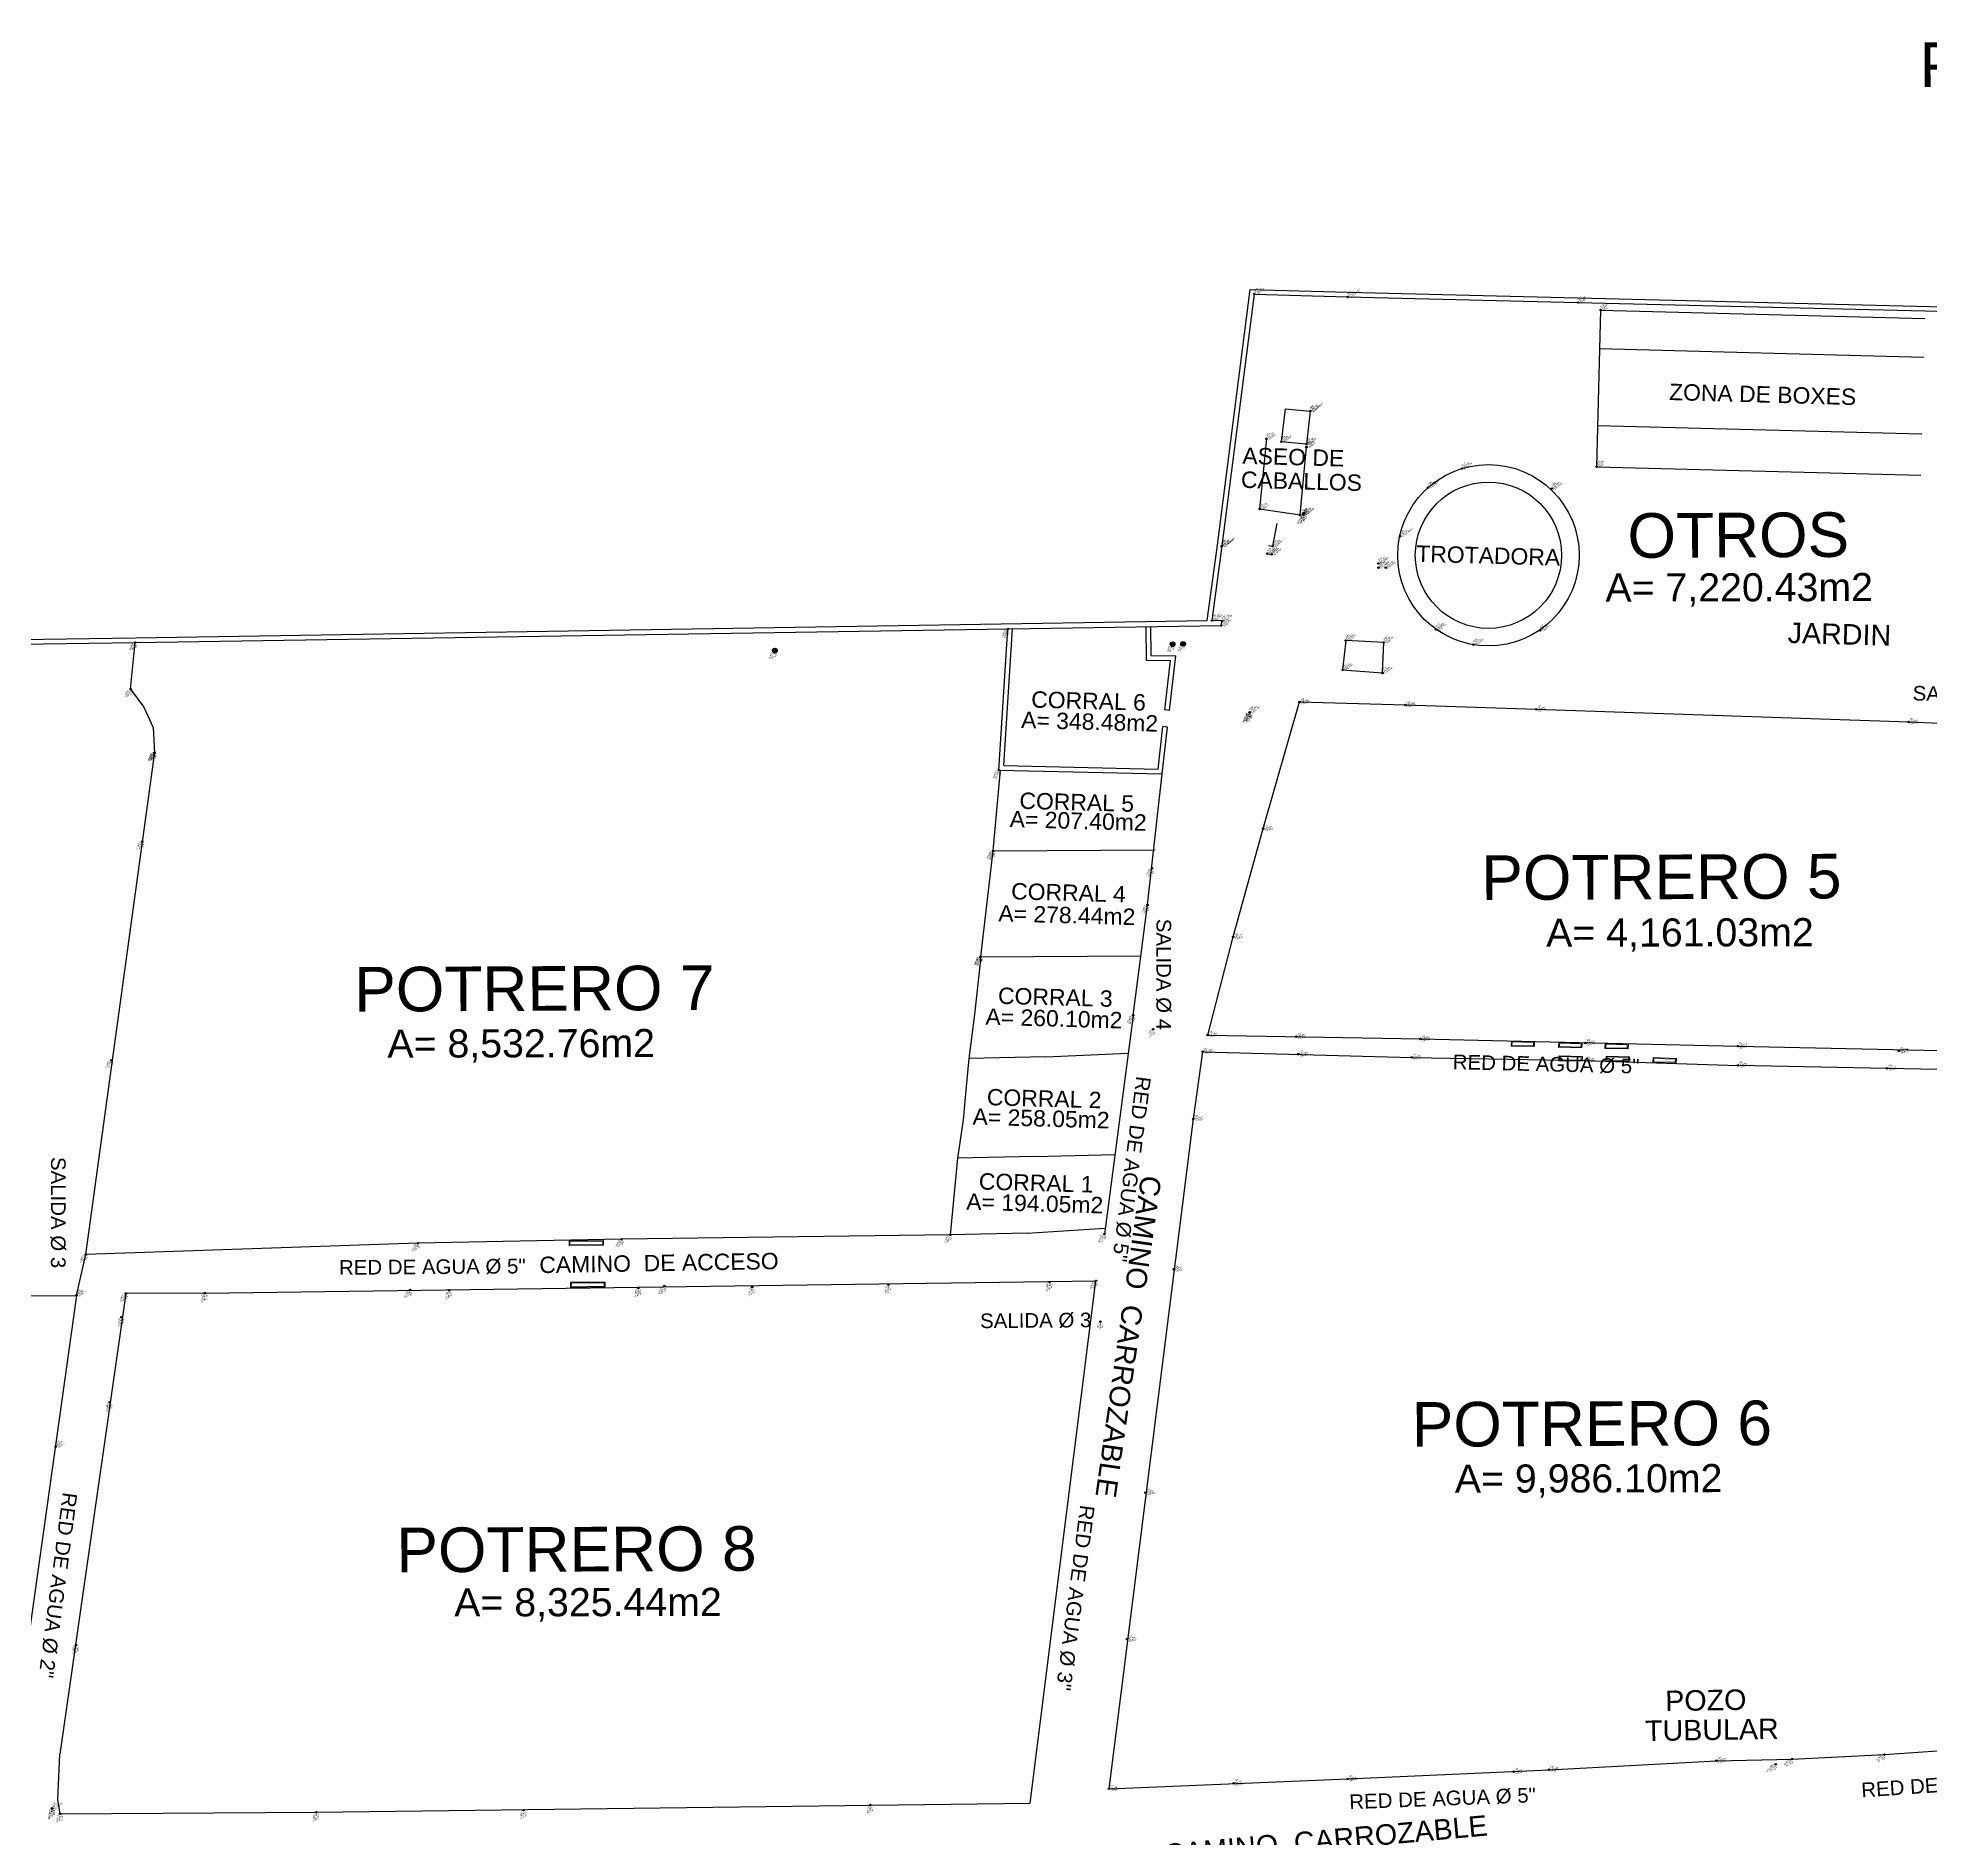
# Model space of a CAD drawing. Header units: metres. Extents: x -4524 to 2222, y -1534 to 2985.
# Drawn here: x -4269.3 to -4026.9, y 2754.3 to 2985 of the extents above; entities that cross this region are included whole.
import ezdxf
from ezdxf.enums import TextEntityAlignment as Align

# ---------------------------------------------------------------- set-up
doc = ezdxf.new("R2010")
doc.units = ezdxf.units.M
doc.header["$LTSCALE"] = 25.4
doc.header["$MEASUREMENT"] = 0
doc.layers.add('51', color=7, linetype='Continuous')
doc.styles.add('ARIAL', font='')
doc.styles.add('CUADROS', font='')
doc.styles.get('ARIAL').set_extended_font_data('Arial')
doc.styles.get('CUADROS').set_extended_font_data('Arial')

# ---------------------------------------------------------------- blocks, each defined once
blk = doc.blocks.new('POSTE')
at = {"color": 2}
blk.add_circle((0, 0), 0.8, dxfattribs=at)
at = {"color": 1}
blk.add_circle((0, 0), 0.5, dxfattribs=at)

msp = doc.modelspace()

# ---------------------------------------------------------------- linework, layer by layer
at = {"color": 30, "true_color": 0xf26722}
for p, q in [((-4118.16, 2919.98), (-4113.96, 2952.77)), ((-4113.96, 2952.77), (-4101.48, 2952.39)), ((-4117.57, 2919.91), (-4113.43, 2952.16)), ((-4113.43, 2952.16), (-4101.49, 2951.79)), ((-4101.49, 2951.79), (-4071.99, 2951.09)), ((-4101.48, 2952.39), (-4071.98, 2951.69)), ((-4071.99, 2951.09), (-4027.52, 2950)), ((-4071.98, 2951.69), (-3960.45, 2948.97)), ((-4027.52, 2950), (-3960.47, 2948.37)), ((-4119.47, 2910.33), (-4118.16, 2919.99)), ((-4118.86, 2910.34), (-4117.57, 2919.91)), ((-4256.81, 2907.52), (-4117.66, 2909.7)), ((-4256.75, 2908.1), (-4119.47, 2910.33)), ((-4146.16, 2891.16), (-4145.02, 2909.27)), ((-4145.52, 2891.75), (-4144.42, 2909.28)), ((-4127.33, 2909.56), (-4127.29, 2905.26)), ((-4126.73, 2909.56), (-4126.7, 2905.86)), ((-4434.94, 2905.45), (-4256.82, 2908.12)), ((-4434.93, 2904.85), (-4256.81, 2907.52)), ((-4127.29, 2905.26), (-4124.19, 2905.22)), ((-4126.7, 2905.86), (-4123.52, 2905.82)), ((-4124.9, 2898.89), (-4124.19, 2905.22)), ((-4124.31, 2898.82), (-4123.52, 2905.82)), ((-4124.31, 2898.82, 100.5), (-4124.9, 2898.89, 100.5)), ((-4125.76, 2891.29), (-4125.15, 2896.74)), ((-4125.23, 2890.68), (-4124.55, 2896.67)), ((-4124.55, 2896.67), (-4125.15, 2896.74)), ((-4146.16, 2891.16), (-4125.23, 2890.68)), ((-4145.52, 2891.75), (-4125.76, 2891.29))]:
    msp.add_line(p, q, dxfattribs=at)
at = {"linetype": 'Continuous'}
for p, q in [((-4113.43, 2952.16), (-4113.43, 2952.16)), ((-4113.43, 2952.16), (-4113.43, 2952.16)), ((-4101.49, 2951.79), (-4101.49, 2951.79)), ((-4101.49, 2951.79), (-4101.49, 2951.79)), ((-4071.99, 2951.09), (-4071.99, 2951.09)), ((-4071.99, 2951.09), (-4071.99, 2951.09)), ((-4069.08, 2950.12), (-4069.08, 2950.12)), ((-4069.08, 2950.12), (-4069.08, 2950.12)), ((-4106.28, 2937.16), (-4106.28, 2937.16)), ((-4106.28, 2937.16), (-4106.28, 2937.16)), ((-4106.27, 2937.17), (-4106.27, 2937.17)), ((-4106.27, 2937.17), (-4106.27, 2937.17)), ((-4111.9, 2933.62), (-4111.9, 2933.62)), ((-4111.9, 2933.62), (-4111.9, 2933.62)), ((-4109.99, 2933.25), (-4109.99, 2933.25)), ((-4109.99, 2933.25), (-4109.99, 2933.25)), ((-4106.78, 2932.93), (-4106.78, 2932.93)), ((-4106.78, 2932.93), (-4106.78, 2932.93)), ((-4106.76, 2932.55), (-4106.76, 2932.55)), ((-4106.76, 2932.55), (-4106.76, 2932.55)), ((-4086.85, 2929.81), (-4086.85, 2929.81)), ((-4086.85, 2929.81), (-4086.85, 2929.81)), ((-4069.6, 2930.05), (-4069.6, 2930.05)), ((-4069.6, 2930.05), (-4069.6, 2930.05)), ((-4091.19, 2927.37), (-4091.19, 2927.37)), ((-4091.19, 2927.37), (-4091.19, 2927.37)), ((-4075.3, 2927.25), (-4075.3, 2927.25)), ((-4075.3, 2927.25), (-4075.3, 2927.25)), ((-4112.76, 2924.63), (-4112.76, 2924.63)), ((-4112.76, 2924.63), (-4112.76, 2924.63)), ((-4107.59, 2923.87), (-4107.59, 2923.87)), ((-4107.59, 2923.87), (-4107.59, 2923.87)), ((-4107.14, 2923.97), (-4107.14, 2923.97)), ((-4107.14, 2923.97), (-4107.14, 2923.97)), ((-4107.1, 2923.93), (-4107.1, 2923.93)), ((-4107.1, 2923.93), (-4107.1, 2923.93)), ((-4107.08, 2924), (-4107.08, 2924)), ((-4107.08, 2924), (-4107.08, 2924)), ((-4107.07, 2924.12), (-4107.07, 2924.12)), ((-4107.07, 2924.12), (-4107.07, 2924.12)), ((-4117.63, 2919.84), (-4117.63, 2919.84)), ((-4117.63, 2919.84), (-4117.63, 2919.84)), ((-4117.57, 2919.91), (-4117.57, 2919.91)), ((-4117.57, 2919.91), (-4117.57, 2919.91)), ((-4111.77, 2918.89), (-4111.77, 2918.89)), ((-4111.77, 2918.89), (-4111.77, 2918.89)), ((-4111.23, 2918.81), (-4111.23, 2918.81)), ((-4111.23, 2918.81), (-4111.23, 2918.81)), ((-4111.08, 2919.86), (-4111.08, 2919.86)), ((-4111.08, 2919.86), (-4111.08, 2919.86)), ((-4094.79, 2921.13), (-4094.79, 2921.13)), ((-4094.79, 2921.13), (-4094.79, 2921.13)), ((-4097.55, 2917.65), (-4097.55, 2917.65)), ((-4097.55, 2917.65), (-4097.55, 2917.65)), ((-4097.54, 2917.11), (-4097.54, 2917.11)), ((-4097.54, 2917.11), (-4097.54, 2917.11)), ((-4096.59, 2917.12), (-4096.59, 2917.12)), ((-4096.59, 2917.12), (-4096.59, 2917.12)), ((-4145.02, 2909.24), (-4145.02, 2909.24)), ((-4145.02, 2909.24), (-4145.02, 2909.24)), ((-4118.86, 2910.34), (-4118.86, 2910.34)), ((-4118.86, 2910.34), (-4118.86, 2910.34)), ((-4117.66, 2909.7), (-4117.66, 2909.7)), ((-4117.66, 2909.7), (-4117.66, 2909.7)), ((-4117.59, 2910.29), (-4117.59, 2910.29)), ((-4117.59, 2910.29), (-4117.59, 2910.29)), ((-4090.17, 2909.19), (-4090.17, 2909.19)), ((-4090.17, 2909.19), (-4090.17, 2909.19)), ((-4256.81, 2907.52), (-4256.81, 2907.52)), ((-4256.81, 2907.52), (-4256.81, 2907.52)), ((-4123.91, 2907.29), (-4123.91, 2907.29)), ((-4123.91, 2907.29), (-4123.91, 2907.29)), ((-4122.57, 2907.35), (-4122.57, 2907.35)), ((-4122.57, 2907.35), (-4122.57, 2907.35)), ((-4101.74, 2907.78), (-4101.74, 2907.78)), ((-4101.74, 2907.78), (-4101.74, 2907.78)), ((-4096.86, 2907.52), (-4096.86, 2907.52)), ((-4096.86, 2907.52), (-4096.86, 2907.52)), ((-4085.39, 2907.25), (-4085.39, 2907.25)), ((-4085.39, 2907.25), (-4085.39, 2907.25)), ((-4076.84, 2909.06), (-4076.84, 2909.06)), ((-4076.84, 2909.06), (-4076.84, 2909.06)), ((-4174.86, 2906.39), (-4174.86, 2906.39)), ((-4174.86, 2906.39), (-4174.86, 2906.39)), ((-4102.14, 2904.02), (-4102.14, 2904.02)), ((-4102.14, 2904.02), (-4102.14, 2904.02)), ((-4097.02, 2903.62), (-4097.02, 2903.62)), ((-4097.02, 2903.62), (-4097.02, 2903.62)), ((-4257.41, 2901.54), (-4257.41, 2901.54)), ((-4257.41, 2901.54), (-4257.41, 2901.54)), ((-4107.65, 2899.9), (-4107.65, 2899.9)), ((-4107.65, 2899.9), (-4107.65, 2899.9)), ((-4094.07, 2899.52), (-4094.07, 2899.52)), ((-4094.07, 2899.52), (-4094.07, 2899.52)), ((-4114.05, 2898.58), (-4114.05, 2898.58)), ((-4114.05, 2898.58), (-4114.05, 2898.58)), ((-4114.05, 2898.58), (-4114.05, 2898.58)), ((-4114.05, 2898.58), (-4114.05, 2898.58)), ((-4114.05, 2898.58), (-4114.05, 2898.58)), ((-4114.05, 2898.58), (-4114.05, 2898.58)), ((-4114.04, 2898.53), (-4114.04, 2898.53)), ((-4114.04, 2898.53), (-4114.04, 2898.53)), ((-4077.32, 2898.96), (-4077.32, 2898.96)), ((-4077.32, 2898.96), (-4077.32, 2898.96)), ((-4029.61, 2897.34), (-4029.61, 2897.34)), ((-4029.61, 2897.34), (-4029.61, 2897.34)), ((-4254.39, 2893.39), (-4254.39, 2893.39)), ((-4254.39, 2893.39), (-4254.39, 2893.39)), ((-4254.35, 2893.38), (-4254.35, 2893.38)), ((-4254.35, 2893.38), (-4254.35, 2893.38)), ((-4254.34, 2893.36), (-4254.34, 2893.36)), ((-4254.34, 2893.36), (-4254.34, 2893.36)), ((-4146.16, 2891.16), (-4146.16, 2891.16)), ((-4146.16, 2891.16), (-4146.16, 2891.16)), ((-4112.31, 2883.68), (-4112.31, 2883.68)), ((-4112.31, 2883.68), (-4112.31, 2883.68)), ((-4255.92, 2882.01), (-4255.92, 2882.01)), ((-4255.92, 2882.01), (-4255.92, 2882.01)), ((-4146.9, 2880.82), (-4146.9, 2880.82)), ((-4146.9, 2880.82), (-4146.9, 2880.82)), ((-4146.9, 2880.82), (-4146.9, 2880.82)), ((-4146.9, 2880.82), (-4146.9, 2880.82)), ((-4126.56, 2878.58), (-4126.56, 2878.58)), ((-4126.56, 2878.58), (-4126.56, 2878.58)), ((-4127.13, 2873.89), (-4127.13, 2873.89)), ((-4127.13, 2873.89), (-4127.13, 2873.89)), ((-4116.15, 2869.79), (-4116.15, 2869.79)), ((-4116.15, 2869.79), (-4116.15, 2869.79)), ((-4148.54, 2867.24), (-4148.54, 2867.24)), ((-4148.54, 2867.24), (-4148.54, 2867.24)), ((-4148.5, 2867.27), (-4148.5, 2867.27)), ((-4148.5, 2867.27), (-4148.5, 2867.27)), ((-4128.96, 2859.75), (-4128.96, 2859.75)), ((-4128.96, 2859.75), (-4128.96, 2859.75)), ((-4126.4, 2857.95), (-4126.4, 2857.95)), ((-4126.4, 2857.95), (-4126.4, 2857.95)), ((-4119.41, 2857.23), (-4119.41, 2857.23)), ((-4119.41, 2857.23), (-4119.41, 2857.23)), ((-4108.07, 2857.02), (-4108.07, 2857.02)), ((-4108.07, 2857.02), (-4108.07, 2857.02)), ((-4092.16, 2856.72), (-4092.16, 2856.72)), ((-4092.16, 2856.72), (-4092.16, 2856.72)), ((-4071.02, 2856.21), (-4071.02, 2856.21)), ((-4071.02, 2856.21), (-4071.02, 2856.21)), ((-4051.49, 2855.8), (-4051.49, 2855.8)), ((-4051.49, 2855.8), (-4051.49, 2855.8)), ((-4259.87, 2853.98), (-4259.87, 2853.98)), ((-4259.87, 2853.98), (-4259.87, 2853.98)), ((-4120.04, 2855.09), (-4120.04, 2855.09)), ((-4120.04, 2855.09), (-4120.04, 2855.09)), ((-4107.82, 2854.77), (-4107.82, 2854.77)), ((-4107.82, 2854.77), (-4107.82, 2854.77)), ((-4107.82, 2854.77), (-4107.82, 2854.77)), ((-4107.82, 2854.77), (-4107.82, 2854.77)), ((-4093.28, 2854.37), (-4093.28, 2854.37)), ((-4093.28, 2854.37), (-4093.28, 2854.37)), ((-4071.07, 2853.95), (-4071.07, 2853.95)), ((-4071.07, 2853.95), (-4071.07, 2853.95)), ((-4030.87, 2855.2), (-4030.87, 2855.2)), ((-4030.87, 2855.2), (-4030.87, 2855.2)), ((-4051.49, 2853.34), (-4051.49, 2853.34)), ((-4051.49, 2853.34), (-4051.49, 2853.34)), ((-4032.38, 2852.96), (-4032.38, 2852.96)), ((-4032.38, 2852.96), (-4032.38, 2852.96)), ((-4121.25, 2846.47), (-4121.25, 2846.47)), ((-4121.25, 2846.47), (-4121.25, 2846.47)), ((-4152.4, 2831.62), (-4152.4, 2831.62)), ((-4152.4, 2831.62), (-4152.4, 2831.62)), ((-4132.65, 2831.72), (-4132.65, 2831.72)), ((-4132.65, 2831.72), (-4132.65, 2831.72)), ((-4263.14, 2829.11), (-4263.14, 2829.11)), ((-4263.14, 2829.11), (-4263.14, 2829.11)), ((-4220.58, 2830.54), (-4220.58, 2830.54)), ((-4220.58, 2830.54), (-4220.58, 2830.54)), ((-4194.49, 2831.06), (-4194.49, 2831.06)), ((-4194.49, 2831.06), (-4194.49, 2831.06)), ((-4123.79, 2827.21), (-4123.79, 2827.21)), ((-4123.79, 2827.21), (-4123.79, 2827.21)), ((-4221.6, 2824.56), (-4221.6, 2824.56)), ((-4221.6, 2824.56), (-4221.6, 2824.56)), ((-4216.59, 2824.52), (-4216.59, 2824.52)), ((-4216.59, 2824.52), (-4216.59, 2824.52)), ((-4192.37, 2824.8), (-4192.37, 2824.8)), ((-4192.37, 2824.8), (-4192.37, 2824.8)), ((-4189.03, 2825.06), (-4189.03, 2825.06)), ((-4189.03, 2825.06), (-4189.03, 2825.06)), ((-4177.78, 2824.93), (-4177.78, 2824.93)), ((-4177.78, 2824.93), (-4177.78, 2824.93)), ((-4160.32, 2825.24), (-4160.32, 2825.24)), ((-4160.32, 2825.24), (-4160.32, 2825.24)), ((-4139.67, 2825.57), (-4139.67, 2825.57)), ((-4139.67, 2825.57), (-4139.67, 2825.57)), ((-4133.73, 2825.74), (-4133.73, 2825.74)), ((-4133.73, 2825.74), (-4133.73, 2825.74)), ((-4264.33, 2823.87), (-4264.33, 2823.87)), ((-4264.33, 2823.87), (-4264.33, 2823.87)), ((-4258.01, 2824.11), (-4258.01, 2824.11)), ((-4258.01, 2824.11), (-4258.01, 2824.11)), ((-4247.9, 2824.15), (-4247.9, 2824.15)), ((-4247.9, 2824.15), (-4247.9, 2824.15)), ((-4258.58, 2821.08), (-4258.58, 2821.08)), ((-4258.58, 2821.08), (-4258.58, 2821.08)), ((-4133.17, 2820.5), (-4133.17, 2820.5)), ((-4133.17, 2820.5), (-4133.17, 2820.5)), ((-4260.1, 2810.18), (-4260.1, 2810.18)), ((-4260.1, 2810.18), (-4260.1, 2810.18)), ((-4266.99, 2804.48), (-4266.99, 2804.48)), ((-4266.99, 2804.48), (-4266.99, 2804.48)), ((-4127.38, 2798.6), (-4127.38, 2798.6)), ((-4127.38, 2798.6), (-4127.38, 2798.6)), ((-4264.41, 2779.07), (-4264.41, 2779.07)), ((-4264.41, 2779.07), (-4264.41, 2779.07)), ((-4129.75, 2779.82), (-4129.75, 2779.82)), ((-4129.75, 2779.82), (-4129.75, 2779.82)), ((-4054.23, 2764.25), (-4054.23, 2764.25)), ((-4054.23, 2764.25), (-4054.23, 2764.25)), ((-4046.65, 2763.79), (-4046.65, 2763.79)), ((-4046.65, 2763.79), (-4046.65, 2763.79)), ((-4044.57, 2764.46), (-4044.57, 2764.46)), ((-4044.57, 2764.46), (-4044.57, 2764.46)), ((-4032.73, 2765.03), (-4032.73, 2765.03)), ((-4032.73, 2765.03), (-4032.73, 2765.03)), ((-4116.1, 2761.37), (-4116.1, 2761.37)), ((-4116.1, 2761.37), (-4116.1, 2761.37)), ((-4101.48, 2761.92), (-4101.48, 2761.92)), ((-4101.48, 2761.92), (-4101.48, 2761.92)), ((-4080.22, 2762.84), (-4080.22, 2762.84)), ((-4080.22, 2762.84), (-4080.22, 2762.84)), ((-4075.67, 2763.09), (-4075.67, 2763.09)), ((-4075.67, 2763.09), (-4075.67, 2763.09)), ((-4132.05, 2760.64), (-4132.05, 2760.64)), ((-4132.05, 2760.64), (-4132.05, 2760.64)), ((-4267.46, 2758.17), (-4267.46, 2758.17)), ((-4267.46, 2758.17), (-4267.46, 2758.17)), ((-4267.46, 2758.17), (-4267.46, 2758.17)), ((-4267.46, 2758.17), (-4267.46, 2758.17)), ((-4267.44, 2758.12), (-4267.44, 2758.12)), ((-4267.44, 2758.12), (-4267.44, 2758.12)), ((-4266.43, 2757.44), (-4266.43, 2757.44)), ((-4266.43, 2757.44), (-4266.43, 2757.44)), ((-4233.6, 2757.65), (-4233.6, 2757.65)), ((-4233.6, 2757.65), (-4233.6, 2757.65)), ((-4207.04, 2757.92), (-4207.04, 2757.92)), ((-4207.04, 2757.92), (-4207.04, 2757.92)), ((-4162.63, 2758.57), (-4162.63, 2758.57)), ((-4162.63, 2758.57), (-4162.63, 2758.57))]:
    msp.add_line(p, q, dxfattribs=at)
for p, q in [((-4069.08, 2950.12), (-4069.6, 2930.05)), ((-4069.08, 2950.12), (-4027.55, 2949.02)), ((-4069.21, 2945.17), (-4027.67, 2944.07)), ((-4109.5, 2937.45), (-4109.99, 2933.25)), ((-4109.5, 2937.45), (-4106.28, 2937.16)), ((-4106.28, 2937.16), (-4106.78, 2932.93)), ((-4111.9, 2933.62), (-4112.76, 2924.63)), ((-4069.46, 2935.34), (-4027.93, 2934.24)), ((-4106.78, 2932.93), (-4109.99, 2933.25)), ((-4107.59, 2923.87), (-4106.76, 2932.55)), ((-4069.6, 2930.05), (-4028.07, 2928.95)), ((-4112.76, 2924.63), (-4107.59, 2923.87)), ((-4111.08, 2919.86), (-4110.52, 2922.75)), ((-4111.77, 2918.89), (-4111.23, 2918.81)), ((-4111.62, 2919.94), (-4111.08, 2919.85)), ((-4117.59, 2910.29), (-4118.86, 2910.34)), ((-4117.66, 2909.7), (-4117.59, 2910.29)), ((-4101.74, 2907.78), (-4102.14, 2904.02)), ((-4096.86, 2907.52), (-4101.74, 2907.78)), ((-4097.02, 2903.62), (-4096.86, 2907.52)), ((-4102.14, 2904.02), (-4097.02, 2903.62))]:
    msp.add_line(p, q)
at = {"color": 7, "lineweight": 30}
for p, q in [((-4257.41, 2901.54), (-4256.81, 2907.52)), ((-4257.41, 2901.54), (-4255.72, 2899.23)), ((-4112.31, 2883.68), (-4107.65, 2899.9)), ((-4107.65, 2899.9), (-4094.07, 2899.52)), ((-4094.07, 2899.52), (-4077.32, 2898.96)), ((-4255.72, 2899.23), (-4254.53, 2896.61)), ((-4077.32, 2898.96), (-4029.61, 2897.34)), ((-4029.61, 2897.34), (-4015.62, 2896.79)), ((-4254.53, 2896.61), (-4254.34, 2893.36)), ((-4263.14, 2829.11), (-4254.32, 2893.48)), ((-4146.9, 2880.82), (-4145.95, 2891.16)), ((-4127.13, 2873.89), (-4125.23, 2890.68)), ((-4116.15, 2869.79), (-4112.31, 2883.68)), ((-4148.5, 2867.27), (-4146.9, 2880.82)), ((-4146.9, 2880.82), (-4126.14, 2880.94)), ((-4128.96, 2859.75), (-4127.13, 2873.89)), ((-4119.41, 2857.23), (-4116.15, 2869.79)), ((-4148.5, 2867.27), (-4149.28, 2859.84)), ((-4148.54, 2867.24), (-4127.97, 2867.39)), ((-4149.28, 2859.84), (-4150.03, 2854.21)), ((-4128.96, 2859.75), (-4132.65, 2831.72)), ((-4119.41, 2857.23), (-4092.16, 2856.72)), ((-4092.16, 2856.72), (-4051.49, 2855.8)), ((-4051.49, 2855.8), (-4015.6, 2855.04)), ((-4150.03, 2854.21), (-4150.49, 2849.22)), ((-4140.17, 2854.42), (-4150.03, 2854.21)), ((-4140.17, 2854.42), (-4129.6, 2854.9)), ((-4121.25, 2846.47), (-4120.04, 2855.09)), ((-4120.04, 2855.09), (-4093.28, 2854.37)), ((-4093.28, 2854.37), (-4071.07, 2853.95)), ((-4071.07, 2853.95), (-4051.49, 2853.34)), ((-4032.38, 2852.96), (-4051.49, 2853.34)), ((-4015.67, 2852.59), (-4032.38, 2852.96)), ((-4150.49, 2849.22), (-4150.76, 2846.36)), ((-4150.76, 2846.36), (-4151.49, 2841.44)), ((-4132.05, 2760.64), (-4121.25, 2846.47)), ((-4151.49, 2841.44), (-4152.4, 2831.62)), ((-4141.62, 2841.65), (-4151.49, 2841.44)), ((-4141.62, 2841.65), (-4131.31, 2841.93)), ((-4152.4, 2831.62), (-4194.49, 2831.06)), ((-4142.54, 2831.83), (-4152.4, 2831.62)), ((-4142.54, 2831.83), (-4132.58, 2832.49)), ((-4264.33, 2823.87), (-4263.14, 2829.11)), ((-4220.58, 2830.54), (-4263.14, 2829.11)), ((-4194.49, 2831.06), (-4220.58, 2830.54)), ((-4247.9, 2824.15), (-4133.73, 2825.74)), ((-4142.15, 2758.83), (-4133.73, 2825.74)), ((-4305.36, 2823.59), (-4264.33, 2823.87)), ((-4264.33, 2823.87), (-4273.53, 2758.33)), ((-4258.01, 2824.11), (-4266.45, 2765.09)), ((-4247.9, 2824.15), (-4258.01, 2824.11)), ((-4266.72, 2759.28), (-4266.45, 2765.09)), ((-4075.67, 2763.09), (-4054.23, 2764.25)), ((-4054.23, 2764.25), (-4044.57, 2764.46)), ((-4044.57, 2764.46), (-4032.73, 2765.03)), ((-4032.73, 2765.03), (-4019.41, 2765.98)), ((-4132.05, 2760.64), (-4101.48, 2761.92)), ((-4101.48, 2761.92), (-4075.67, 2763.09)), ((-4266.43, 2757.44), (-4266.72, 2759.28)), ((-4233.6, 2757.65), (-4142.15, 2758.83)), ((-4266.43, 2757.44), (-4233.6, 2757.65))]:
    msp.add_line(p, q, dxfattribs=at)
at = {"color": 4, "lineweight": 20}
for points in [[(-4080.54, 2855.8), (-4077.55, 2855.74), (-4077.53, 2856.35), (-4080.51, 2856.44)], [(-4080.44, 2855.89), (-4077.68, 2855.85), (-4077.66, 2856.25), (-4080.41, 2856.34)], [(-4074.47, 2855.64), (-4071.48, 2855.59), (-4071.46, 2856.19), (-4074.44, 2856.29)], [(-4074.36, 2855.74), (-4071.61, 2855.69), (-4071.59, 2856.1), (-4074.34, 2856.19)], [(-4068.53, 2855.5), (-4065.55, 2855.45), (-4065.52, 2856.05), (-4068.5, 2856.15)], [(-4068.43, 2855.6), (-4065.68, 2855.56), (-4065.66, 2855.96), (-4068.4, 2856.05)], [(-4074.43, 2853.93), (-4071.44, 2853.88), (-4071.42, 2854.48), (-4074.4, 2854.58)], [(-4074.33, 2854.03), (-4071.57, 2853.99), (-4071.55, 2854.39), (-4074.3, 2854.48)], [(-4068.4, 2853.89), (-4065.41, 2853.84), (-4065.38, 2854.44), (-4068.36, 2854.54)], [(-4068.29, 2853.99), (-4065.54, 2853.95), (-4065.52, 2854.35), (-4068.27, 2854.44)], [(-4062.38, 2853.69), (-4059.39, 2853.64), (-4059.36, 2854.24), (-4062.34, 2854.34)], [(-4062.27, 2853.79), (-4059.52, 2853.75), (-4059.5, 2854.15), (-4062.25, 2854.24)], [(-4201.24, 2830.22), (-4196.81, 2830.3), (-4196.81, 2830.91), (-4201.23, 2830.87)], [(-4201.14, 2830.33), (-4196.91, 2830.4), (-4196.91, 2830.8), (-4201.13, 2830.77)], [(-4201.05, 2824.9), (-4196.62, 2824.97), (-4196.61, 2825.58), (-4201.04, 2825.55)], [(-4200.95, 2825), (-4196.72, 2825.07), (-4196.72, 2825.48), (-4200.94, 2825.45)]]:
    msp.add_lwpolyline(points, close=True, dxfattribs=at)
at = {"linetype": 'Continuous'}
for centre in [(-4113.43, 2952.16), (-4101.49, 2951.79), (-4071.99, 2951.09), (-4069.08, 2950.12), (-4106.28, 2937.16), (-4106.27, 2937.17), (-4111.9, 2933.62), (-4109.99, 2933.25), (-4106.78, 2932.93), (-4106.76, 2932.55), (-4086.85, 2929.81), (-4069.6, 2930.05), (-4091.19, 2927.37), (-4075.3, 2927.25), (-4112.76, 2924.63), (-4107.59, 2923.87), (-4107.14, 2923.97), (-4107.1, 2923.93), (-4107.08, 2924), (-4107.07, 2924.12), (-4094.79, 2921.13), (-4117.63, 2919.84), (-4117.57, 2919.91), (-4111.77, 2918.89), (-4111.23, 2918.81), (-4111.08, 2919.86), (-4097.55, 2917.65), (-4097.54, 2917.11), (-4096.59, 2917.12), (-4145.02, 2909.24), (-4118.86, 2910.34), (-4117.66, 2909.7), (-4117.59, 2910.29), (-4090.17, 2909.19), (-4076.84, 2909.06), (-4256.81, 2907.52), (-4101.74, 2907.78), (-4096.86, 2907.52), (-4085.39, 2907.25), (-4174.86, 2906.39), (-4102.14, 2904.02), (-4097.02, 2903.62), (-4257.41, 2901.54), (-4107.65, 2899.9), (-4094.07, 2899.52), (-4114.05, 2898.58), (-4114.05, 2898.58), (-4114.05, 2898.58), (-4114.04, 2898.53), (-4077.32, 2898.96), (-4029.61, 2897.34), (-4254.39, 2893.39), (-4254.35, 2893.38), (-4254.34, 2893.36), (-4146.16, 2891.16), (-4112.31, 2883.68), (-4255.92, 2882.01), (-4146.9, 2880.82), (-4146.9, 2880.82), (-4126.56, 2878.58), (-4127.13, 2873.89), (-4116.15, 2869.79), (-4148.54, 2867.24), (-4148.5, 2867.27), (-4128.96, 2859.75), (-4126.4, 2857.95), (-4119.41, 2857.23), (-4108.07, 2857.02), (-4092.16, 2856.72), (-4071.02, 2856.21), (-4051.49, 2855.8), (-4259.87, 2853.98), (-4120.04, 2855.09), (-4107.82, 2854.77), (-4107.82, 2854.77), (-4093.28, 2854.37), (-4071.07, 2853.95), (-4051.49, 2853.34), (-4030.87, 2855.2), (-4032.38, 2852.96), (-4121.25, 2846.47), (-4152.4, 2831.62), (-4132.65, 2831.72), (-4263.14, 2829.11), (-4220.58, 2830.54), (-4194.49, 2831.06), (-4123.79, 2827.21), (-4247.9, 2824.15), (-4221.6, 2824.56), (-4216.59, 2824.52), (-4192.37, 2824.8), (-4189.03, 2825.06), (-4177.78, 2824.93), (-4160.32, 2825.24), (-4139.67, 2825.57), (-4133.73, 2825.74), (-4264.33, 2823.87), (-4258.01, 2824.11), (-4258.58, 2821.08), (-4133.17, 2820.5), (-4260.1, 2810.18), (-4266.99, 2804.48), (-4127.38, 2798.6), (-4264.41, 2779.07), (-4129.75, 2779.82), (-4054.23, 2764.25), (-4046.65, 2763.79), (-4044.57, 2764.46), (-4032.73, 2765.03), (-4116.1, 2761.37), (-4101.48, 2761.92), (-4080.22, 2762.84), (-4075.67, 2763.09), (-4132.05, 2760.64), (-4267.46, 2758.17), (-4267.46, 2758.17), (-4267.44, 2758.12), (-4266.43, 2757.44), (-4233.6, 2757.65), (-4207.04, 2757.92), (-4162.63, 2758.57)]:
    msp.add_circle(centre, 0.1, dxfattribs=at)
for radius in [11.62, 9.37]:
    msp.add_circle((-4083.45, 2918.7), radius)
at = {"color": 30, "lineweight": 50, "true_color": 0xf26722}
for centre in [(-4123.91, 2907.29), (-4122.57, 2907.35)]:
    msp.add_circle(centre, 0.1, dxfattribs=at)

# ---------------------------------------------------------------- block references
at = {"color": 30, "lineweight": 50, "true_color": 0xf26722, "xscale": 0.3750000000000119, "yscale": 0.3750000000000119, "zscale": 0.125, "rotation": 22.72753844802789}
for p in [(-4174.87, 2906.49), (-4123.91, 2907.29), (-4122.57, 2907.35)]:
    msp.add_blockref('POSTE', p, dxfattribs=at)

# ---------------------------------------------------------------- texts
at = {"color": 4, "style": 'ARIAL'}
for s, height, rotation, p in [('SALIDA Ø 3', 1.874, 358.6333, (-4029.12, 2900.1)), ('SALIDA Ø 4', 1.874, 269.9716, (-4125.98, 2872.12)), ('RED DE AGUA Ø 5"', 1.8741, 358.6333, (-4088.04, 2852.86)), ('RED DE AGUA Ø 5"', 1.8741, 262.5301, (-4128.54, 2852.03)), ('SALIDA Ø 3', 1.874, 269.9716, (-4267.6, 2841.61)), ('RED DE AGUA Ø 5"', 1.8741, 0.4416, (-4230.7, 2826.51, -100.5)), ('SALIDA Ø 3', 1.874, 0.492, (-4148.57, 2819.67)), ('RED DE AGUA Ø 2"', 1.8741, 262.5301, (-4266.08, 2798.71)), ('RED DE AGUA Ø 3"', 1.8741, 262.5301, (-4135.74, 2797.09)), ('RED DE AGUA Ø 5"', 1.8741, 3.8438, (-4035.62, 2759.55)), ('RED DE AGUA Ø 5"', 1.8741, 2.1537, (-4101.24, 2758.04))]:
    msp.add_text(s, height=height, rotation=rotation, dxfattribs=at).set_placement(p)
at = {"color": 2, "char_height": 0.2, "attachment_point": 4}
for s, insert, rotation in [('1006', (-4113.47, 2952.5), 40.8538), ('1007', (-4101.53, 2952.13), 40.8538), ('1037', (-4072.02, 2951.43), 40.8538), ('1036', (-4069.11, 2950.46), 40.8538), ('1010', (-4106.31, 2937.5), 40.8538), ('1008', (-4106.3, 2937.52), 40.8538), ('1015', (-4111.93, 2933.96), 40.8538), ('1016', (-4110.02, 2933.59), 40.8538), ('1009', (-4106.81, 2933.27), 40.8538), ('1013', (-4106.8, 2932.89), 40.8538), ('1028', (-4086.89, 2930.15), 40.8538), ('1032', (-4069.63, 2930.39), 40.8538), ('1026', (-4091.22, 2927.71), 40.8538), ('1029', (-4075.33, 2927.59), 40.8538), ('1012', (-4112.79, 2924.97), 40.8538), ('1011', (-4107.62, 2924.21), 40.8538), ('1034', (-4107.17, 2924.31), 40.8538), ('938', (-4106.92, 2923.64), 248.0259), ('1035', (-4107.11, 2924.34), 40.8538), ('1101', (-4106.8, 2923.9), 266.2776), ('1024', (-4094.82, 2921.47), 40.8538), ('1005', (-4117.67, 2920.18), 40.8538), ('1004', (-4117.6, 2920.25), 40.8538), ('1018', (-4111.8, 2919.24), 40.8538), ('1017', (-4111.26, 2919.15), 40.8538), ('1014', (-4111.11, 2920.2), 40.8538), ('1031', (-4097.59, 2917.99), 40.8538), ('1033', (-4097.57, 2917.45), 40.8538), ('1030', (-4096.62, 2917.46), 40.8538), ('1003', (-4118.89, 2910.68), 40.8538), ('1001', (-4117.69, 2910.05), 40.8538), ('1002', (-4117.62, 2910.63), 40.8538), ('1023', (-4090.21, 2909.53), 40.8538), ('1027', (-4076.88, 2909.4), 40.8538), ('920', (-4256.63, 2907.23), 248.0259), ('934', (-4144.84, 2908.95), 248.0259), ('921', (-4123.72, 2907), 248.0259), ('921', (-4122.38, 2907.06), 248.0259), ('1020', (-4101.77, 2908.12), 40.8538), ('1022', (-4096.89, 2907.86), 40.8538), ('1025', (-4085.42, 2907.59), 40.8538), ('921', (-4174.68, 2906.1), 248.0259), ('1019', (-4102.17, 2904.36), 40.8538), ('1021', (-4097.05, 2903.96), 40.8538), ('919', (-4257.22, 2901.25), 248.0259), ('718', (-4107.52, 2900.22), 12.7971), ('719', (-4093.93, 2899.84), 12.7971), ('720', (-4077.19, 2899.27), 12.7971), ('1000', (-4114.09, 2898.92), 40.8538), ('939', (-4113.87, 2898.29), 248.0259), ('937', (-4113.85, 2898.24), 248.0259), ('1100', (-4113.79, 2898.36), 266.2776), ('721', (-4029.47, 2897.65), 12.7971), ('918', (-4254.21, 2893.1), 248.0259), ('916', (-4254.16, 2893.07), 248.0259), ('917', (-4254.16, 2893.09), 248.0259), ('932', (-4145.97, 2890.87), 248.0259), ('717', (-4112.17, 2884), 12.7971), ('915', (-4255.73, 2881.72), 248.0259), ('928', (-4146.71, 2880.52), 248.0259), ('929', (-4146.72, 2880.53), 248.0259), ('923', (-4126.38, 2878.29), 248.0259), ('913', (-4126.95, 2873.6), 248.0259), ('716', (-4116.01, 2870.11), 12.7971), ('924', (-4148.35, 2866.95), 248.0259), ('926', (-4148.31, 2866.98), 248.0259), ('911', (-4128.78, 2859.46), 248.0259), ('909', (-4126.21, 2857.66), 248.0259), ('715', (-4119.28, 2857.54), 12.7971), ('713', (-4107.94, 2857.34), 12.7971), ('713', (-4107.94, 2857.34), 12.7971), ('710', (-4092.03, 2857.04), 12.7971), ('708', (-4070.89, 2856.52), 12.7971), ('707', (-4051.36, 2856.12), 12.7971), ('914', (-4259.69, 2853.69), 248.0259), ('714', (-4119.91, 2855.41), 12.7971), ('712', (-4107.68, 2855.09), 12.7971), ('712', (-4107.68, 2855.09), 12.7971), ('711', (-4093.15, 2854.69), 12.7971), ('709', (-4070.93, 2854.27), 12.7971), ('706', (-4051.36, 2853.66), 12.7971), ('705', (-4032.24, 2853.28), 12.7971), ('704', (-4030.74, 2855.51), 12.7971), ('765', (-4121.12, 2846.78), 12.7971), ('907', (-4220.39, 2830.24), 248.0259), ('905', (-4194.3, 2830.77), 248.0259), ('904', (-4152.22, 2831.33), 248.0259), ('903', (-4132.47, 2831.43), 248.0259), ('912', (-4262.95, 2828.82), 248.0259), ('764', (-4123.66, 2827.53), 12.7971), ('1204', (-4264.35, 2824.22), 39.446), ('908', (-4221.41, 2824.27), 248.0259), ('1110', (-4216.32, 2824.3), 266.2776), ('1108', (-4192.1, 2824.58), 266.2776), ('906', (-4188.84, 2824.77), 248.0259), ('1107', (-4177.52, 2824.72), 266.2776), ('1105', (-4160.05, 2825.02), 266.2776), ('1104', (-4139.41, 2825.35), 266.2776), ('902', (-4133.55, 2825.45), 248.0259), ('910', (-4257.82, 2823.82), 248.0259), ('1112', (-4247.63, 2823.93), 266.2776), ('1114', (-4258.32, 2820.86), 266.2776), ('1103', (-4132.9, 2820.28), 266.2776), ('1116', (-4259.83, 2809.96), 266.2776), ('1203', (-4267.02, 2804.83), 39.446), ('763', (-4127.25, 2798.92), 12.7971), ('1115', (-4264.14, 2778.85), 266.2776), ('758', (-4129.62, 2780.14), 12.7971), ('744', (-4054.09, 2764.57), 12.7971), ('632', (-4044.48, 2764.12), 229.972), ('630', (-4032.64, 2764.7), 229.972), ('756', (-4115.97, 2761.69), 12.7971), ('755', (-4101.34, 2762.23), 12.7971), ('746', (-4080.09, 2763.16), 12.7971), ('745', (-4075.53, 2763.41), 12.7971), ('633', (-4046.56, 2763.46), 229.972), ('1200', (-4267.49, 2758.51), 39.446), ('757', (-4131.92, 2760.96), 12.7971), ('1120', (-4267.2, 2757.95), 266.2776), ('1119', (-4267.18, 2757.91), 266.2776), ('1113', (-4266.17, 2757.22), 266.2776), ('1111', (-4233.34, 2757.44), 266.2776), ('1109', (-4206.78, 2757.7), 266.2776), ('1106', (-4162.36, 2758.35), 266.2776)]:
    msp.add_mtext(s, dxfattribs=dict(at, insert=insert, rotation=rotation))
at = {"color": 1, "char_height": 0.2, "attachment_point": 4}
for s, insert, rotation in [('101.054', (-4113.28, 2952.29), 40.8538), ('101.001', (-4101.34, 2951.92), 40.8538), ('101.084', (-4071.84, 2951.22), 40.8538), ('102.789', (-4068.93, 2950.25), 40.8538), ('100.768', (-4106.13, 2937.29), 40.8538), ('100.759', (-4106.12, 2937.31), 40.8538), ('100.760', (-4111.75, 2933.75), 40.8538), ('100.860', (-4109.84, 2933.38), 40.8538), ('100.820', (-4106.63, 2933.06), 40.8538), ('100.768', (-4106.61, 2932.68), 40.8538), ('100.885', (-4086.7, 2929.94), 40.8538), ('100.951', (-4069.45, 2930.18), 40.8538), ('100.883', (-4091.03, 2927.5), 40.8538), ('100.998', (-4075.15, 2927.38), 40.8538), ('100.685', (-4112.61, 2924.76), 40.8538), ('100.696', (-4107.18, 2923.74), 248.0259), ('100.679', (-4107.43, 2924), 40.8538), ('100.696', (-4107.08, 2923.92), 266.2776), ('100.701', (-4106.99, 2924.1), 40.8538), ('100.697', (-4106.93, 2924.13), 40.8538), ('100.739', (-4094.63, 2921.26), 40.8538), ('101.026', (-4117.48, 2919.97), 40.8538), ('101.026', (-4117.42, 2920.04), 40.8538), ('100.619', (-4111.62, 2919.02), 40.8538), ('100.649', (-4111.08, 2918.94), 40.8538), ('100.698', (-4110.93, 2919.99), 40.8538), ('100.752', (-4097.4, 2917.78), 40.8538), ('100.701', (-4097.39, 2917.24), 40.8538), ('100.763', (-4096.44, 2917.25), 40.8538), ('100.819', (-4118.71, 2910.47), 40.8538), ('100.992', (-4117.5, 2909.83), 40.8538), ('100.796', (-4117.44, 2910.42), 40.8538), ('100.808', (-4090.02, 2909.32), 40.8538), ('100.898', (-4076.69, 2909.19), 40.8538), ('98.984', (-4256.89, 2907.33), 248.0259), ('100.098', (-4145.1, 2909.05), 248.0259), ('98.516', (-4123.98, 2907.11), 248.0259), ('98.516', (-4122.64, 2907.17), 248.0259), ('100.621', (-4101.58, 2907.91), 40.8538), ('100.597', (-4096.71, 2907.65), 40.8538), ('100.846', (-4085.24, 2907.38), 40.8538), ('98.516', (-4174.94, 2906.2), 248.0259), ('100.594', (-4101.99, 2904.15), 40.8538), ('100.600', (-4096.87, 2903.75), 40.8538), ('98.924', (-4257.48, 2901.35), 248.0259), ('100.499', (-4107.46, 2899.95), 12.7971), ('100.555', (-4093.87, 2899.57), 12.7971), ('100.491', (-4114.13, 2898.39), 248.0259), ('100.495', (-4114.11, 2898.35), 248.0259), ('100.491', (-4114.07, 2898.38), 266.2776), ('100.491', (-4113.9, 2898.71), 40.8538), ('100.642', (-4077.13, 2899), 12.7971), ('101.051', (-4029.41, 2897.38), 12.7971), ('99.052', (-4254.47, 2893.21), 248.0259), ('99.052', (-4254.42, 2893.2), 248.0259), ('99.052', (-4254.42, 2893.17), 248.0259), ('100.227', (-4146.23, 2890.98), 248.0259), ('100.371', (-4112.11, 2883.73), 12.7971), ('99.124', (-4255.99, 2881.83), 248.0259), ('100.098', (-4146.98, 2880.63), 248.0259), ('100.098', (-4146.97, 2880.63), 248.0259), ('100.306', (-4126.64, 2878.4), 248.0259), ('100.285', (-4127.2, 2873.7), 248.0259), ('100.277', (-4115.95, 2869.84), 12.7971), ('100.074', (-4148.61, 2867.06), 248.0259), ('100.100', (-4148.57, 2867.09), 248.0259), ('100.199', (-4129.04, 2859.57), 248.0259), ('100.123', (-4126.47, 2857.76), 248.0259), ('100.401', (-4119.21, 2857.27), 12.7971), ('100.457', (-4107.88, 2857.07), 12.7971), ('100.457', (-4107.88, 2857.07), 12.7971), ('100.501', (-4091.97, 2856.77), 12.7971), ('100.535', (-4070.82, 2856.25), 12.7971), ('100.573', (-4051.3, 2855.84), 12.7971), ('99.062', (-4259.95, 2853.79), 248.0259), ('100.299', (-4119.85, 2855.14), 12.7971), ('100.430', (-4107.62, 2854.81), 12.7971), ('100.439', (-4093.09, 2854.41), 12.7971), ('100.534', (-4070.87, 2854), 12.7971), ('100.681', (-4051.29, 2853.38), 12.7971), ('100.760', (-4030.67, 2855.24), 12.7971), ('100.772', (-4032.18, 2853), 12.7971), ('100.110', (-4121.06, 2846.51), 12.7971), ('100.011', (-4132.73, 2831.53), 248.0259), ('99.257', (-4220.65, 2830.35), 248.0259), ('99.570', (-4194.56, 2830.88), 248.0259), ('99.893', (-4152.48, 2831.43), 248.0259), ('98.998', (-4263.21, 2828.93), 248.0259), ('99.944', (-4123.6, 2827.26), 12.7971), ('98.925', (-4264.18, 2824), 39.446), ('99.241', (-4221.67, 2824.37), 248.0259), ('99.201', (-4216.6, 2824.32), 266.2776), ('99.474', (-4192.38, 2824.6), 266.2776), ('99.629', (-4189.1, 2824.87), 248.0259), ('99.757', (-4177.8, 2824.74), 266.2776), ('99.814', (-4160.33, 2825.04), 266.2776), ('99.905', (-4139.69, 2825.37), 266.2776), ('99.973', (-4133.81, 2825.56), 248.0259), ('99.049', (-4258.08, 2823.93), 248.0259), ('98.881', (-4247.91, 2823.95), 266.2776), ('98.905', (-4258.6, 2820.88), 266.2776), ('99.945', (-4133.18, 2820.3), 266.2776), ('98.852', (-4260.11, 2809.98), 266.2776), ('98.948', (-4266.84, 2804.61), 39.446), ('99.802', (-4127.19, 2798.64), 12.7971), ('98.723', (-4264.42, 2778.87), 266.2776), ('99.754', (-4129.56, 2779.86), 12.7971), ('100.143', (-4054.03, 2764.29), 12.7971), ('100.321', (-4046.78, 2763.64), 229.972), ('100.272', (-4044.7, 2764.3), 229.972), ('100.346', (-4032.85, 2764.88), 229.972), ('99.749', (-4115.91, 2761.42), 12.7971), ('99.815', (-4101.28, 2761.96), 12.7971), ('99.976', (-4080.03, 2762.88), 12.7971), ('100.000', (-4075.47, 2763.13), 12.7971), ('98.778', (-4267.31, 2758.3), 39.446), ('99.748', (-4131.86, 2760.69), 12.7971), ('98.778', (-4267.48, 2757.97), 266.2776), ('98.778', (-4267.45, 2757.93), 266.2776), ('98.654', (-4266.45, 2757.24), 266.2776), ('99.036', (-4233.62, 2757.45), 266.2776), ('99.377', (-4207.06, 2757.72), 266.2776), ('99.623', (-4162.64, 2758.37), 266.2776)]:
    msp.add_mtext(s, dxfattribs=dict(at, insert=insert, rotation=rotation))
at = {"color": 3, "char_height": 0.2, "attachment_point": 4}
for s, insert, rotation in [('ESQUINA', (-4113.1, 2952.08), 40.8538), ('ALINAMIENT', (-4101.16, 2951.7), 40.8538), ('PIRCA', (-4071.66, 2951.01), 40.8538), ('CASA', (-4068.75, 2950.04), 40.8538), ('ALINAMIENT', (-4105.93, 2937.09), 40.8538), ('ESQUINA', (-4105.95, 2937.08), 40.8538), ('CERCO', (-4111.56, 2933.54), 40.8538), ('ESQUINA', (-4109.66, 2933.17), 40.8538), ('ESQUINA', (-4106.44, 2932.85), 40.8538), ('CERCO', (-4106.43, 2932.47), 40.8538), ('ESQUINA', (-4086.52, 2929.73), 40.8538), ('CASA', (-4069.27, 2929.97), 40.8538), ('ESQUINA', (-4090.85, 2927.29), 40.8538), ('ESQUINA', (-4074.97, 2927.16), 40.8538), ('CERCO', (-4112.43, 2924.55), 40.8538), ('ESTCION', (-4107.43, 2923.85), 248.0259), ('ESTCION', (-4107.36, 2923.94), 266.2776), ('CERCO', (-4107.25, 2923.79), 40.8538), ('ESTCION', (-4106.8, 2923.89), 40.8538), ('ESTCION', (-4106.75, 2923.91), 40.8538), ('COMPUERTA', (-4094.45, 2921.05), 40.8538), ('ALINAMIENT', (-4117.3, 2919.76), 40.8538), ('ALINAMIENT', (-4117.24, 2919.83), 40.8538), ('ESQUINA', (-4111.43, 2918.81), 40.8538), ('ESQUINA', (-4110.9, 2918.73), 40.8538), ('ESQUINA', (-4110.75, 2919.78), 40.8538), ('ESQUINA', (-4097.22, 2917.57), 40.8538), ('ESQUINA', (-4097.21, 2917.03), 40.8538), ('ESQUINA', (-4096.26, 2917.03), 40.8538), ('PARED', (-4145.35, 2909.16), 248.0259), ('ESQUINA', (-4118.53, 2910.26), 40.8538), ('ESQUINA', (-4117.32, 2909.62), 40.8538), ('ESQUINA', (-4117.26, 2910.21), 40.8538), ('ESQUINA', (-4089.84, 2909.11), 40.8538), ('ESQUINA', (-4076.51, 2908.98), 40.8538), ('PARED', (-4257.15, 2907.44), 248.0259), ('POSTE', (-4124.24, 2907.21), 248.0259), ('POSTE', (-4122.9, 2907.27), 248.0259), ('ESQUINA', (-4101.4, 2907.7), 40.8538), ('ESQUINA', (-4096.52, 2907.44), 40.8538), ('ESQUINA', (-4085.05, 2907.17), 40.8538), ('POSTE', (-4175.2, 2906.31), 248.0259), ('ESQUINA', (-4101.81, 2903.94), 40.8538), ('ESQUINA', (-4096.68, 2903.54), 40.8538), ('CERCO', (-4257.74, 2901.46), 248.0259), ('CERCO', (-4107.4, 2899.67), 12.7971), ('CERCO', (-4093.81, 2899.3), 12.7971), ('ESTCION', (-4114.39, 2898.5), 248.0259), ('ESTCION', (-4114.37, 2898.45), 248.0259), ('ESTCION', (-4114.35, 2898.4), 266.2776), ('ESTCION', (-4113.72, 2898.5), 40.8538), ('CERCO', (-4077.06, 2898.73), 12.7971), ('CERCO', (-4029.35, 2897.11), 12.7971), ('CERCO', (-4254.73, 2893.31), 248.0259), ('CERCO', (-4254.68, 2893.3), 248.0259), ('CERCO', (-4254.68, 2893.28), 248.0259), ('CERCO', (-4146.49, 2891.08), 248.0259), ('CERCO', (-4112.05, 2883.45), 12.7971), ('CERCO', (-4256.25, 2881.93), 248.0259), ('CERCO', (-4147.23, 2880.73), 248.0259), ('CERCO', (-4147.24, 2880.74), 248.0259), ('CERCO', (-4126.9, 2878.5), 248.0259), ('CERCO', (-4127.46, 2873.81), 248.0259), ('CERCO', (-4115.89, 2869.56), 12.7971), ('CERCO', (-4148.87, 2867.16), 248.0259), ('CERCO', (-4148.83, 2867.19), 248.0259), ('CERCO', (-4129.3, 2859.67), 248.0259), ('HITO', (-4126.73, 2857.87), 248.0259), ('CERCO', (-4119.15, 2857), 12.7971), ('CERCO', (-4107.82, 2856.79), 12.7971), ('CERCO', (-4107.82, 2856.79), 12.7971), ('CERCO', (-4091.91, 2856.5), 12.7971), ('CERCO', (-4070.76, 2855.98), 12.7971), ('CERCO', (-4051.24, 2855.57), 12.7971), ('CERCO', (-4260.21, 2853.9), 248.0259), ('CERCO', (-4119.79, 2854.87), 12.7971), ('CERCO', (-4107.56, 2854.54), 12.7971), ('CERCO', (-4093.03, 2854.14), 12.7971), ('CERCO', (-4070.81, 2853.72), 12.7971), ('CERCO', (-4051.23, 2853.11), 12.7971), ('CERCO', (-4030.61, 2854.97), 12.7971), ('CERCO', (-4032.12, 2852.73), 12.7971), ('CERCO', (-4120.99, 2846.24), 12.7971), ('CERCO', (-4152.74, 2831.54), 248.0259), ('CERCO', (-4132.99, 2831.64), 248.0259), ('CERCO', (-4220.91, 2830.45), 248.0259), ('CERCO', (-4194.82, 2830.98), 248.0259), ('CERCO', (-4263.47, 2829.03), 248.0259), ('CERCO', (-4123.53, 2826.98), 12.7971), ('CERCO', (-4264, 2823.78), 39.446), ('CERCO', (-4221.93, 2824.48), 248.0259), ('CERCO', (-4216.88, 2824.34), 266.2776), ('CERCO', (-4192.66, 2824.62), 266.2776), ('CERCO', (-4189.36, 2824.97), 248.0259), ('CERCO', (-4178.08, 2824.75), 266.2776), ('CERCO', (-4160.61, 2825.06), 266.2776), ('CERCO', (-4139.97, 2825.39), 266.2776), ('CERCO', (-4134.07, 2825.66), 248.0259), ('CERCO', (-4258.34, 2824.03), 248.0259), ('CERCO', (-4248.19, 2823.97), 266.2776), ('CERCO', (-4258.87, 2820.9), 266.2776), ('HITO', (-4133.46, 2820.32), 266.2776), ('CERCO', (-4260.39, 2810), 266.2776), ('CERCO', (-4266.66, 2804.39), 39.446), ('CERCO', (-4127.12, 2798.37), 12.7971), ('CERCO', (-4264.7, 2778.88), 266.2776), ('CERCO', (-4129.5, 2779.59), 12.7971), ('CERCO', (-4053.97, 2764.02), 12.7971), ('ESQUINA', (-4046.99, 2763.82), 229.972), ('CERCO', (-4044.91, 2764.48), 229.972), ('CERCO', (-4033.07, 2765.06), 229.972), ('CERCO', (-4115.85, 2761.14), 12.7971), ('CERCO', (-4101.22, 2761.69), 12.7971), ('CERCO', (-4079.97, 2762.61), 12.7971), ('CERCO', (-4075.41, 2762.86), 12.7971), ('ESTCION', (-4267.13, 2758.08), 39.446), ('CERCO', (-4131.79, 2760.42), 12.7971), ('ESTCION', (-4267.76, 2757.99), 266.2776), ('ESTCION', (-4267.73, 2757.94), 266.2776), ('CERCO', (-4266.73, 2757.26), 266.2776), ('CERCO', (-4233.9, 2757.47), 266.2776), ('CERCO', (-4207.34, 2757.73), 266.2776), ('CERCO', (-4162.92, 2758.39), 266.2776)]:
    msp.add_mtext(s, dxfattribs=dict(at, insert=insert, rotation=rotation))
at = {"layer": '51', "color": 7, "linetype": 'Continuous', "style": 'CUADROS'}
for s, height, rotation, p in [('PROPIEDAD DE TERCEROS', 5.7166, 0.2709, (-4028.21, 2978.69)), ('ZONA DE BOXES', 2.1017, 358.4348, (-4060.33, 2938.59, 102)), ('ASEO DE', 2.102, 358.4348, (-4115, 2930.42)), ('CABALLOS', 2.102, 358.4348, (-4115.18, 2927.35)), ('TROTADORA', 2.102, 358.4348, (-4092.72, 2917.87)), ('JARDIN ', 2.627, 358.4348, (-4045.14, 2907.47, -102)), ('CORRAL 6', 2.102, 358.4348, (-4142.05, 2899.19, 0.5)), ('CORRAL 5', 2.102, 358.4348, (-4143.56, 2886.22, -100)), ('CORRAL 4', 2.102, 358.4348, (-4144.62, 2874.62, -100)), ('CORRAL 3', 2.102, 358.4348, (-4146.3, 2861.23, -100)), ('CORRAL 2', 2.102, 358.4348, (-4147.73, 2848.24, -100)), ('CORRAL 1', 2.102, 358.4348, (-4148.76, 2837.44)), ('CAMINO  CARROZABLE', 2.6271, 261.8793, (-4127.93, 2839.36)), ('CAMINO  DE ACCESO', 2.1017, 0.9644, (-4205.03, 2826.72)), ('POZO ', 2.627, 0.9644, (-4060.78, 2770.6)), ('TUBULAR', 2.627, 0.9644, (-4063.37, 2766.76)), ('CAMINO  CARROZABLE', 2.6271, 5.1953, (-4124.89, 2750.91)), ('CAMINO  CARROZABLE', 2.6271, 5.1953, (-4124.89, 2750.91))]:
    msp.add_text(s, height=height, rotation=rotation, dxfattribs=at).set_placement(p)
for s, p in [('OTROS', (-4051.44, 2921.29)), ('POTRERO 5', (-4061.29, 2877.49)), ('POTRERO 7', (-4205.68, 2863.19)), ('POTRERO 6', (-4070.2, 2807.44)), ('POTRERO 8', (-4200.28, 2791.35, -97.5))]:
    msp.add_text(s, height=5.717, rotation=0.2709, dxfattribs=at).set_placement(p, align=Align.MIDDLE)
at = {"layer": '51', "color": 7, "linetype": 'Continuous', "attachment_point": 1, "style": 'CUADROS'}
for s, insert, char_height, width, rotation in [('A={\\fArial|b0|i0|c238|p34; 7},{\\fArial|b0|i0|c238|p34;220.4}3m2', (-4068.47, 2916.36), 3.6029, 42.2187, 0.1218), ('A={\\fArial|b0|i0|c238|p34; 348.48}m2', (-4143.28, 2898.67), 2.1017, 18.2389, 358.4348), ('A={\\fArial|b0|i0|c238|p34; 207.40}m2', (-4144.75, 2885.97), 2.1017, 28.2677, 358.4348), ('A={\\fArial|b0|i0|c238|p34; 278.44}m2', (-4146.2, 2873.89), 2.1017, 18.1727, 358.4348), ('A={\\fArial|b0|i0|c238|p34; 4},{\\fArial|b0|i0|c238|p34;161.0}3m2', (-4076.06, 2872.14), 3.6029, 42.2187, 0.1218), ('A={\\fArial|b0|i0|c238|p34; 260.10}m2', (-4147.85, 2860.65), 2.1017, 25.8508, 358.4348), ('A={\\fArial|b0|i0|c238|p34; 8},{\\fArial|b0|i0|c238|p34;532.76}m2', (-4224.51, 2857.93), 3.6029, 42.2187, 0.1218), ('A= {\\fArial|b0|i0|c238|p34;258.05}m2', (-4149.5, 2847.84), 2.1017, 26.2711, 358.4348), ('A= 1{\\fArial|b0|i0|c238|p34;94.05}m2', (-4150.31, 2836.95), 2.1017, 25.8508, 358.4348), ('A={\\fArial|b0|i0|c238|p34; 9},{\\fArial|b0|i0|c238|p34;986.}10m2', (-4087.76, 2802.19), 3.6029, 42.2187, 0.1218), ('A={\\fArial|b0|i0|c238|p34; 8},{\\fArial|b0|i0|c238|p34;325.4}4m2', (-4215.95, 2786.33), 3.6029, 42.2187, 0.1218)]:
    msp.add_mtext(s, dxfattribs=dict(at, insert=insert, char_height=char_height, width=width, rotation=rotation))

doc.saveas('drawing.dxf')
